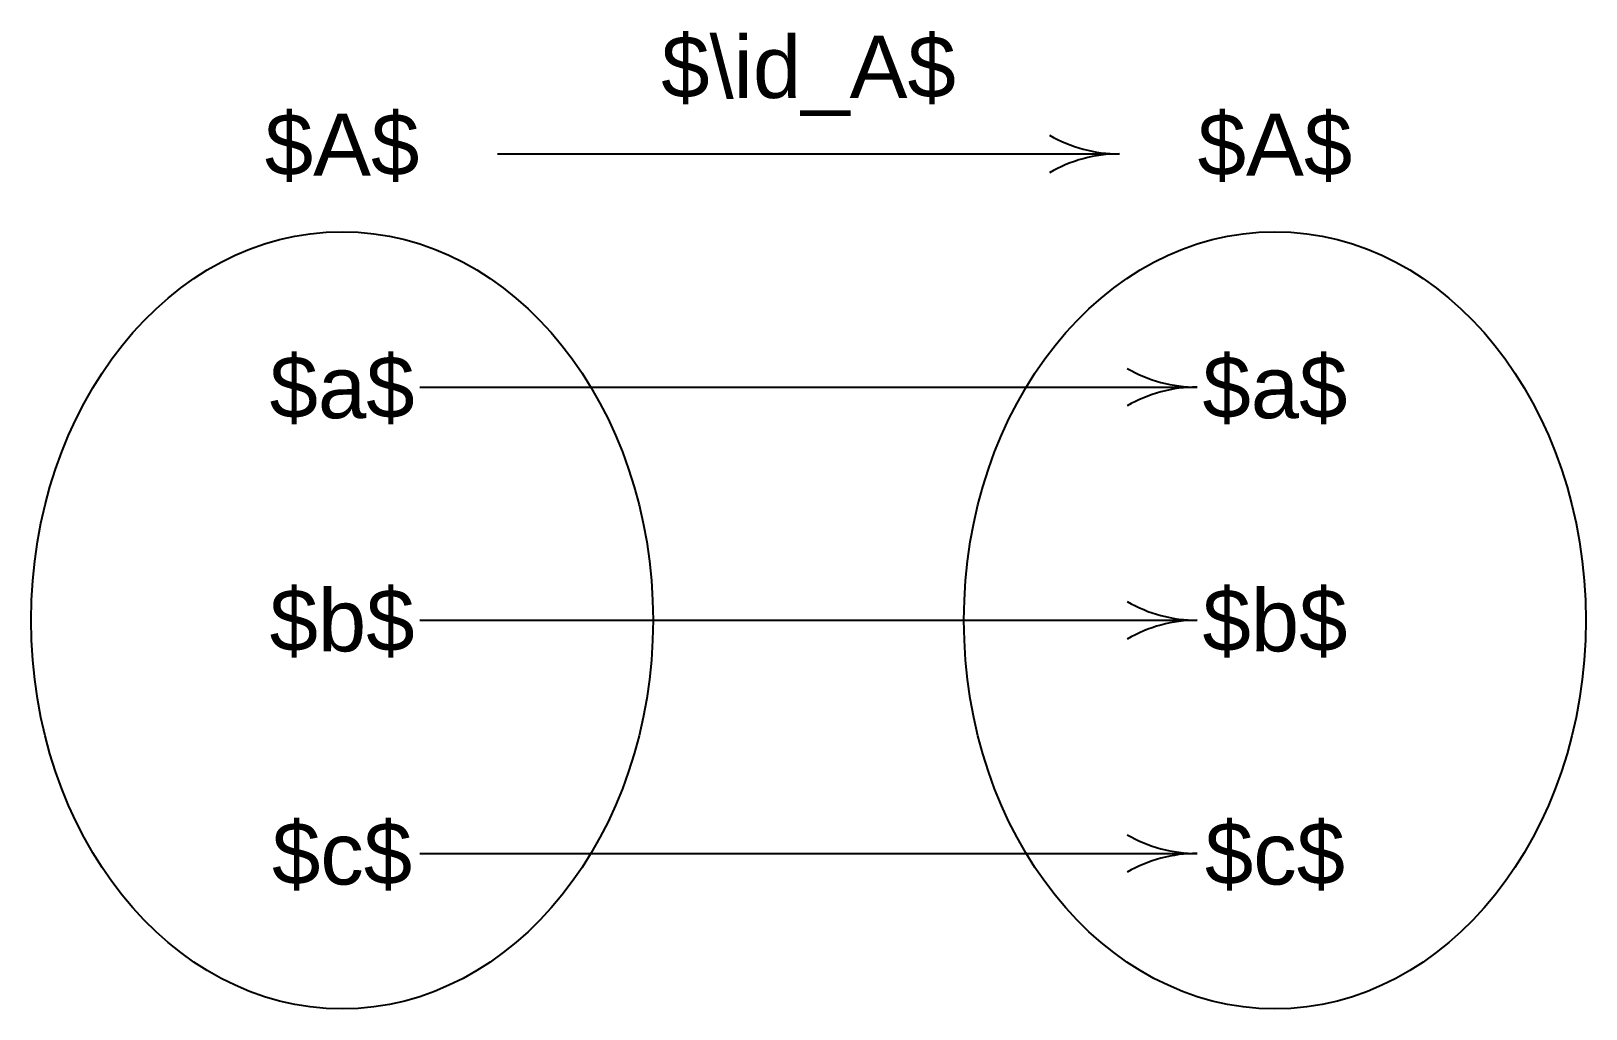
# Model space of a CAD drawing. Header units: inches. Extents: x 450 to 950, y 425 to 740.
import ezdxf
from ezdxf.enums import TextEntityAlignment as Align

# ---------------------------------------------------------------- set-up
doc = ezdxf.new("R2010")
doc.units = ezdxf.units.IN
doc.header["$MEASUREMENT"] = 0
doc.styles.get("Standard").update_dxf_attribs({"font": 'arial.ttf'})

msp = doc.modelspace()

# ---------------------------------------------------------------- linework, layer by layer
for p, q in [((600, 700), (800, 700)), ((575, 625), (825, 625)), ((575, 550), (825, 550)), ((575, 475), (825, 475))]:
    msp.add_line(p, q)
for centre, start, end in [((800, 745), 240, 270), ((800, 655), 90, 120), ((825, 670), 240, 270), ((825, 580), 90, 120), ((825, 595), 240, 270), ((825, 505), 90, 120), ((825, 520), 240, 270), ((825, 430), 90, 120)]:
    msp.add_arc(centre, 45, start, end)
for centre in [(550, 550), (850, 550)]:
    msp.add_ellipse(centre, major_axis=(0, 125), ratio=0.8)

# ---------------------------------------------------------------- texts
for s, p in [('$\\id_A$', (700, 712)), ('$A$', (550, 687)), ('$A$', (850, 687))]:
    msp.add_text(s, height=20).set_placement(p, align=Align.BOTTOM_CENTER)
for s, p in [('$a$', (550, 625)), ('$a$', (850, 625)), ('$b$', (550, 550)), ('$b$', (850, 550)), ('$c$', (550, 475)), ('$c$', (850, 475))]:
    msp.add_text(s, height=20).set_placement(p, align=Align.MIDDLE_CENTER)

doc.saveas('drawing.dxf')
